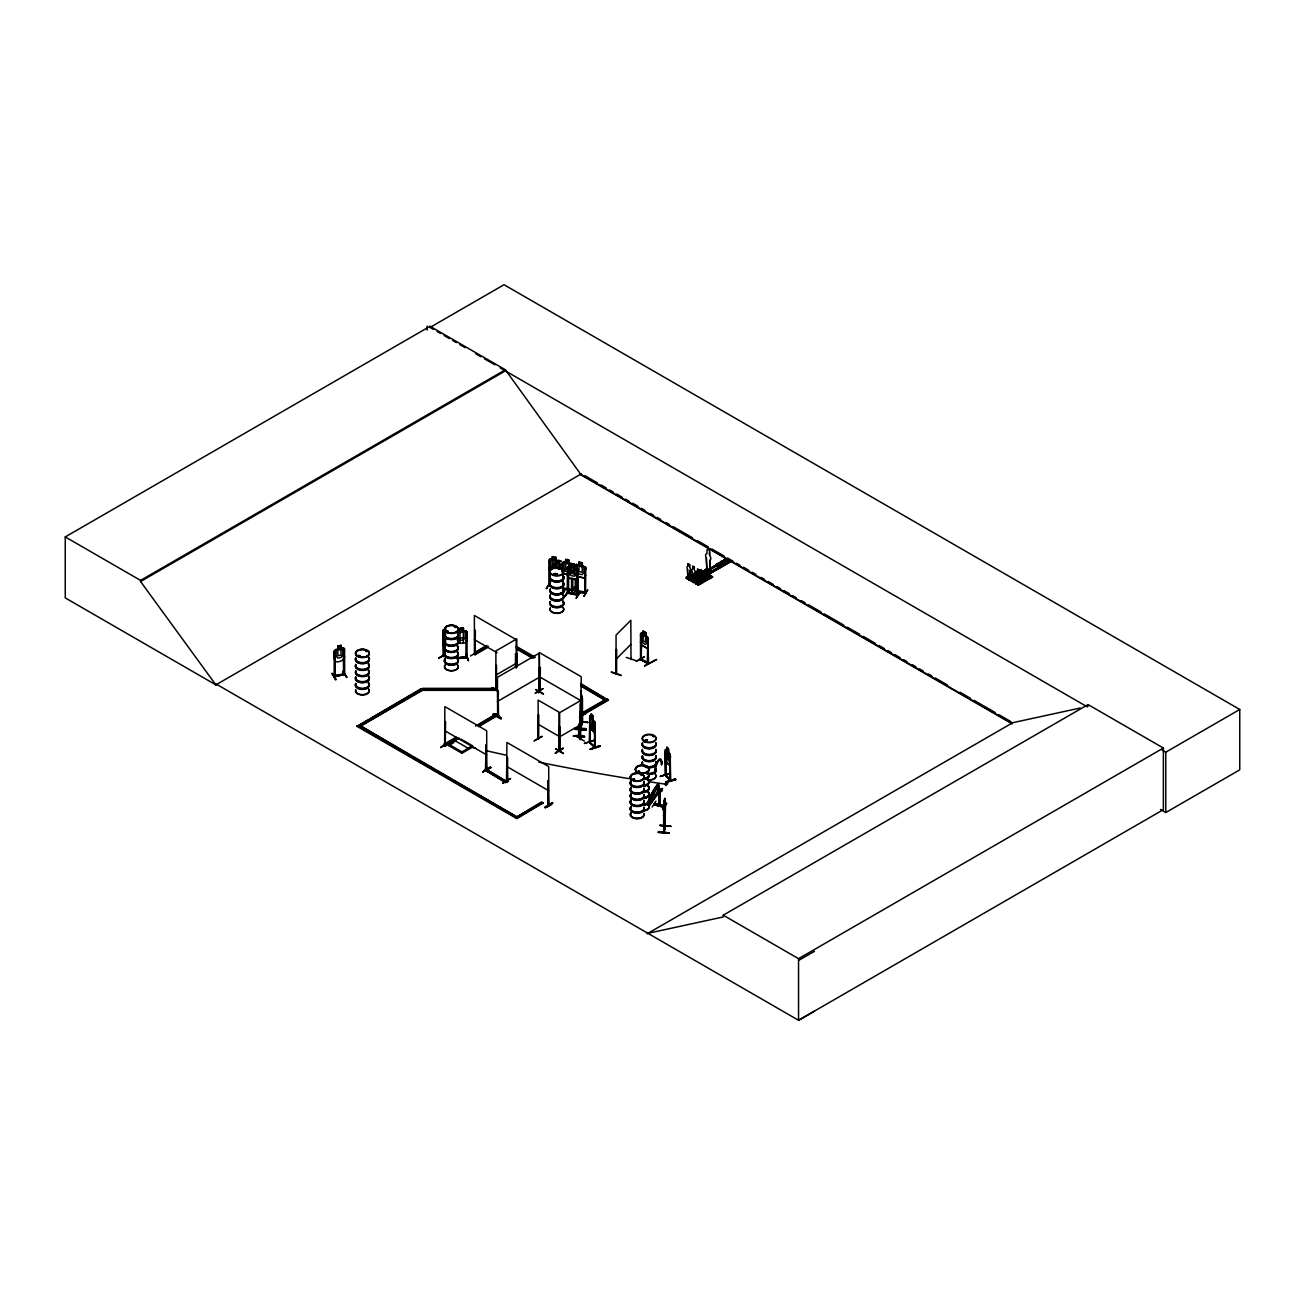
<?xml version="1.0" encoding="UTF-8"?>
<svg xmlns="http://www.w3.org/2000/svg" width="1305" height="1305" viewBox="0 0 1305 1305"><rect width="100%" height="100%" fill="white"/><g stroke="black" fill="none" stroke-linecap="round" stroke-linejoin="round"><path stroke-width="1.5" d="M579.322 735.677L578.686 736.216L578.768 724.128M580.676 730.05L579.192 736.281L579.29 725.596M582.307 722.464L580.725 728.06M581.443 698.681L580.953 728.728L582.095 721.469M581.182 698.061L581.573 694.554L580.97 696.658M664.343 801.759L664.718 798.35L664.115 812.346L663.87 811.009M580.105 715.646L580.138 712.041M665.224 808.268L664.946 811.857M581.214 696.446L580.024 730.49M690.051 570.497L689.578 578.115L690.051 570.497A2.463 1.419 60 0 0 689.578 567.186L689.578 564.38M694.374 580.888L694.733 573.335A2.463 1.419 60 0 0 694.374 569.959L693.934 566.664M694.488 580.823L694.847 573.27M698.844 583.466L699.203 575.913A2.463 1.419 60 0 0 698.844 572.536L697.735 568.752L697.098 571.525A2.463 1.419 60 0 0 696.837 574.412C695.5 580.366 699.757 583.824 696.642 581.932L696.642 583.694M708.272 569.665L706.853 570.171L706.331 558.034A3.703 2.137 60 0 1 706.886 553.597L707.049 550.253A1.843 1.06 60 0 1 708.354 549.487A1.843 1.06 60 0 1 709.659 551.754L709.496 555.114A3.703 2.137 60 0 1 710.034 560.171L709.496 571.492L706.723 569.73L708.093 569.828M573.368 736.199C581.377 733.1 593.905 739.641 573.45 735.759M575.195 728.598L586.173 729.495L575.195 728.598L575.277 727.766L586.255 728.647L586.173 729.479M584.346 737.048L584.428 736.232M658.324 832.394L669.383 832.867L658.405 831.579L658.324 832.427L669.4 832.949L658.389 832.101M659.319 789.721L659.841 788.758L658.911 805.593L658.748 790.39L659.694 789.476L659.335 804.989M581.687 703.183L580.97 708.533L580.725 707.196M580.578 702.743L581.916 696.103L582.454 722.089M664.702 801.498L665.061 799.916L665.224 826.212L663.723 832.492L663.609 806.506L664.571 802.477L664.115 809.965M611.36 672.303L621.001 675.55M611.36 671.928L620.984 675.077M687.98 563.695L687.833 566.174A2.463 1.419 60 0 0 687.474 569.143L687.849 577.25L688.746 576.843L687.605 577.267L688.6 576.549M688.355 576.533L687.784 577.299M692.743 568.882L692.988 566.142L692.743 568.882A2.463 1.419 60 0 0 692.27 571.9L692.629 579.893L695.32 581.475L695.32 580.431L693.689 581.981M664.212 803.407L664.245 831.513M692.351 579.877L693.379 579.306M693.428 579.616L692.547 579.599M697.523 582.487L697.245 582.683M698.827 569.73L698.942 572.471A2.463 1.419 60 0 1 699.301 575.848L698.942 583.4L696.984 582.715M707.881 568.98C706.201 572.145 708.468 568.018 704.847 569.796L705.304 572.047L726.82 559.731M659.368 790.422C661.863 789.329 657.231 791.923 659.302 789.378M659.368 789.623L659.547 788.693M664.604 784.028C667.671 780.896 667.116 788.546 664.604 784.028A2061.884 1530.83 38.4 0 1 648.487 781.646M665.632 782.233L667.475 784.158L667.736 782.429L665.925 782.005L675.713 779.623L667.524 782.152M664.31 806.93L654.099 803.994L664.327 806.474M658.209 785.382L657.345 784.99L657.394 785.985M657.769 792.559L650.82 803.048L658.275 793.375C664.359 765.138 639.368 815.674 658.275 785.333M657.802 793.929L657.72 784.468L650.82 794.99M498.151 691.324L491.854 687.67L498.298 691.177M491.854 687.719L498.331 690.753M563.369 753.638L555.522 748.711L563.385 753.213M616.058 673.869L616.058 635.062L630.837 620.283L631 659.433M542.064 736.379L534.055 740.946L541.869 736.395M660.183 790.243L659.873 805.74M359.12 655.877L358.108 655.404L359.821 655.795M358.924 656.187L359.674 655.485M359.674 656.105L358.108 655.714M366.053 651.081L367.064 651.423L365.906 651.423M447.566 630.968C447.827 633.48 448.088 630.837 447.909 630.968M454.939 627.346L455.624 626.694M456.049 627.085L455.608 627.379M455.037 627.411L455.951 627.232M633.104 779.835L633.953 779.085M637.509 771.728L638.406 771.059M645.159 740.897L644.572 741.175M646.138 740.963L645.225 740.261M640.755 774.991L641.456 775.431M646.84 767.422L645.73 767.34L646.562 766.785M653.658 736.15L653.528 736.689M652.794 736.15L653.381 736.721M646.318 766.834L645.779 767.242M695.516 573.27L696.511 574.021M705.94 579.453L704.57 578.996M582.47 698.306L582.454 722.97M580.97 706.168L581.198 676.708L539.373 652.565L539.52 692.254L538.459 692.466L538.59 691.471M581.214 708.876L581.28 715.58L579.942 715.336L579.893 739.397M580.627 712.938L581.916 708.028M578.931 734.927L580.285 729.919L578.768 736.199M580.464 722.22L587.854 722.415L580.464 721.714M664.718 798.35L664.229 803.44M664.196 801.596L664.49 800.34M664.93 799.9L663.886 804.761M670.949 826.457L660.02 825.347M665.599 802.102L664.995 826.718M663.739 814.434L663.886 816.751L665.044 811.824M664.115 804.418L664.098 832.525L665.24 825.266M665.191 757.357C664.098 759.575 670.395 769.249 670.297 762.838M657.394 785.072L657.508 792.853M344.52 673.739L343.59 673.967C343.77 676.496 342.318 672.597 344.373 673.527M589.256 742.268L594.803 747.732L594.819 721.73L589.811 715.89L589.795 727.864L594.134 732.105L594.819 729.658M697.017 582.177C697.996 585.293 696.968 580.643 697.849 582.307M707.065 570.171L708.077 569.6M707.31 570.024L707.848 569.665M493.111 714.275C496.699 711.47 509.88 726.135 493.143 714.194M493.486 713.933L501.381 718.435M660.412 776.524L670.036 773.327M594.15 740.457L584.346 743.491L593.922 740.245M648.21 645.991L647.329 648.552L648.21 646.106M343.394 659.906L344.52 656.627L343.394 659.906C332.906 665.387 333.917 658.552 334.39 650.869L335.369 649.564L343.313 647.867L344.569 648.716L344.52 674.62M554.07 574.804L555.751 574.331L554.886 574.967M554.152 574.706L556.142 574.787M558.165 568.866L559.323 568.735L558.361 568.996M555.392 574.347L556.028 575.195M559.029 569.208L558.442 568.589M698.191 572.324L687.115 578.67L686.479 576.989C689.595 574.331 687.327 581.492 688.73 576.712M576.712 579.665L577.74 577.006M576.826 579.714L568.768 578.082L567.561 574.95L568.735 578.148L576.794 579.779L577.887 576.973M465.836 642.827L467.043 639.695L465.836 642.827L457.386 643.544M553.826 563.499L561.982 564.706L563.075 565.995L562.912 570.04M585.782 575.342L584.558 578.115L578.115 576.81M630.935 659.449L631.196 658.291M335.401 679.807L332.106 673.233L335.972 679.742M332.025 673.674L335.94 679.236M687.865 563.76L689.546 564.739M553.907 563.205L556.289 563.727C552.537 555.506 573.564 565.603 549.943 559.095L548.85 559.943L548.899 585.896L549.894 586.027L549.911 561.639L548.834 561.656L549.911 561.639M644.099 656.872L636.236 661.439L644.066 656.904M470.485 655.958L477.891 651.652M440.682 747.618L448.48 743.034M502.8 783.065L510.581 778.498L502.735 783.408M582.046 722.432L580.578 728.696M664.245 832.394L665.044 826.718M443.782 655.795L442.884 655.322L444.043 656.513L443.961 632.321L442.982 632.077L443.961 632.321M445.674 630.788L442.901 630.299L443.7 656.627L443.7 632.485M444.059 655.599L443.178 655.126M474.58 653.218C473.226 657.377 478.592 649.923 485.085 647.182M474.433 654.376L474.384 615.487L516.209 639.629L516.209 667.866M444.989 744.568L445.38 746.036L444.858 721.29L445.136 745.987M444.499 745.579L445.576 745.84L444.108 744.127L456.31 737.097M540.172 690.949L539.291 690.459L540.172 691.21M506.568 781.45L506.911 742.431L548.72 766.573L548.801 805.446L547.937 804.94M507.71 780.83L506.552 780.488L507.58 780.7M507.188 781.809L486.227 769.069L484.693 769.95L505.606 782.772L507.123 781.891L507.074 780.374M579.942 715.336L581.541 715.417L580.758 690.818L580.611 739.495M547.79 805.218L548.018 780.847L548.54 805.593L548.067 804.108M649.45 796.702L649.564 805.625L654.816 797.616L654.816 790.634L649.466 796.768M640.445 659.498L648.291 664.033L648.21 638.063L641.391 633.039L640.576 633.773M641.326 659.384L641.179 659.09M641.244 635.812L640.527 635.404L641.505 635.666L641.081 659.955L641.587 658.976M647.394 663.56L648.585 663.837L647.769 639.271L647.492 663.674L647.769 647.329M652.125 807.028L655.909 801.091M550.106 582.487L546.371 588.571L549.682 583.661M573.433 594.003L575.766 589.403M539.618 691.275L540.352 691.536M539.601 692.205L539.65 667.083L540.172 691.829L540.352 667.491M549.943 559.095C554.348 562.227 551.444 552.064 552.407 559.698L550.694 560.334L550.694 565.881L552.407 568.605M552.292 556.599L555.767 557.235L555.604 560.351L557.317 561.688M552.847 565.799L553.663 566.191M549.96 571.003L548.899 567.838L550.041 570.921M556.175 563.613L554.609 564.298L554.609 568.001M557.936 560.726L559.192 561.949L555.718 560.269L555.767 557.235M546.42 588.522L550.482 582.568M562.145 571.704L562.259 562.586C567.153 563.156 563.776 557.675 569.127 559.959L568.964 563.059L570.693 564.396M559.649 561.264L559.486 564.38L561.982 564.706M563.14 564.576L562.194 564.38L563.14 564.576L563.14 588.718L572.438 590.61M562.015 571.916L562.145 567.691M563.026 566.06L561.933 564.788M562.961 568.083L562.015 567.903M569.078 562.993L572.52 564.739M567.561 566.974L567.447 593.171L577.887 595.259L577.887 569.013L576.794 567.724L568.801 566.109L567.561 566.974L567.626 593.22M567.675 568.801L568.621 568.996L568.589 593.384L567.447 592.291L578.017 594.183M571.313 563.434L572.406 564.755M577.74 569.094L574.298 567.398L574.461 564.282L563.32 561.819M577.267 569.437L577.267 565.734L578.98 565.098L576.565 564.429L585.782 567.349L585.521 593.335L585.766 592.437M563.385 588.522L572.683 590.415M563.385 587.903L572.552 589.746M563.075 591.377L563.189 592.013M563.205 591.703L565.032 588.653L563.075 592.258M562.798 593.775L565.554 589.224M582.307 562.7L578.865 562.015L578.98 565.098M577.789 571.101L576.843 570.905L576.81 595.113M568.768 589.844L565.081 595.928L569.192 589.925M567.545 593.155L568.36 593.367M567.806 592.062L568.36 592.486M568.523 592.209L577.789 594.362M571.394 589.762L572.438 589.73M571.753 590.186L572.569 589.517M584.852 568.752L585.782 568.931L584.852 568.752L584.787 593.188C587.576 590.154 581.377 595.292 575.489 590.953M585.782 567.349L582.34 565.603L582.34 562.634M571.313 593.579L574.526 587.054M574.543 587.446L570.84 593.09M576.288 589.077L573.531 594.101L576.223 589.436M575.668 590.986L575.554 578.931M575.326 590.349L576.598 590.3L576.321 591.41M576.598 590.333L585.782 592.209L584.966 591.997M576.728 594.395L577.887 594.118M576.728 595.031L578.017 595.064L577.903 570.889M576.255 598.147L580.382 592.242M576.109 598.179L579.877 591.703M584.607 592.193L584.607 593.074M583.988 596.222L587.739 589.713L584.069 596.124M334.178 675.664L333.982 676.626L344.373 674.408M466.097 656.676L466.195 657.867L465.901 656.692L467.06 656.578L457.37 657.736L457.419 658.585L466.945 657.769L466.945 656.611M579.224 736.167L579.159 724.161M594.297 746.362L595.227 746.77L589.273 742.415L589.909 715.858M492.018 687.556L498.331 691.095M580.562 700.606L559.649 712.677L559.666 751.533L560.008 727.146M357.717 655.632L357.815 656.105M359.479 655.616L358.206 656.333M454.89 627.085L455.755 626.792M701.601 576.777L701.111 575.913M720.148 564.233L719.593 565.424L718.076 564.543L720.507 564.739L718.957 565.669L718.663 564.119M646.073 741.061L645.877 740.18M646.432 741.175L645.779 741.452A6.9 3.98 0 0 0 644.279 742.056M634.54 779.607L632.86 779.868M665.599 775.17L665.24 774.42L670.721 780.765L670.166 756.084M665.615 775.741L670.297 780.83L670.281 779.379M666.088 775.659L665.256 751.142L665.681 775.839L666.969 747.194L668.6 749.103L669.335 754.013L668.503 761.011L666.088 755.97M651.179 795.088L658.226 784.517M653.153 799.003L657.818 792.445M651.179 803.13L658.226 792.739M661.146 789.998L662.483 788.595L661.423 791.45L662.483 788.595M661.146 791.385L662.19 788.53M662.516 809.149L666.773 803.195L663.022 809.704M649.58 796.8L654.767 790.765M647.525 805.25L652.125 800.389L653.267 794.582L649.466 798.252L647.525 802.281L647.623 805.283L649.058 803.342M496.569 689.758L422.51 689.595L358.598 727.244L422.51 690.345L496.422 690.345L496.52 665.55M616.303 649.482L616.417 674.016L616.629 649.596M635.861 660.607L626.253 657.41M559.046 750.995L558.997 712.155L538.1 700.084L538.41 739.136L538.72 714.797M616.058 659.204L630.837 644.425M497.629 715.466L498.494 714.961L478.739 726.657M669.644 753.262L670.346 754.943L665.191 749.396L665.207 775.366M576.565 564.429L575.44 565.342L575.603 569.29M575.554 565.408L576.631 564.543M359.609 655.991L358.745 656.415M447.207 631.229L448.235 632.044M695.386 573.531L696.511 573.368M700.181 576.304L701.111 576.076M706.184 579.11L704.651 579.192M638.585 771.859L639.613 771.565L637.819 772.152M641.391 633.039L640.494 633.675L640.527 659.645L647.933 662.532L648.177 664.033M442.982 630.38L443.847 629.76M553.94 563.238L552.733 563.956L552.847 567.985M567.675 567.039L571.101 566.745L571.15 563.711M459.996 631.49L458.202 632.648L458.202 638.194L459.996 640.396L463.357 640.086L465.151 637.541L465.151 631.995L463.357 631.18L465.803 630.853L467.06 631.783L466.945 639.76M460.877 739.07L472.508 745.775L472.508 747.161L461.937 753.262L448.659 745.595L448.659 744.209L459.229 738.108M461.937 753.262L461.937 751.876L472.508 745.775M686.267 578.164L689.301 579.893L703.46 571.721L700.638 569.649L686.267 578.164L700.638 569.649M701.34 570.513L700.834 570.22M689.252 579.909L688.388 579.387L703.248 571.166L689.122 579.681M688.73 579.583L690.524 577.675L690.524 578.719L688.159 577.12M730.245 561.917L708.974 574.135L730.311 561.9L726.053 559.127L704.863 571.59M723.9 560.057C735.155 566.305 718.451 559.176 726.102 559.323L709.757 568.752M705.287 572.014L727.081 560.106M691.601 581.28L691.275 579.746L692.808 579.567M705.401 572.732C701.486 572.406 710.295 577.136 703.982 573.254M691.063 580.937L705.923 572.928L691.911 581.443M707.538 573.841L693.167 582.144L707.881 574.298M729.74 561.639C727.717 560.351 732.382 561.803 727.831 562.325M729.234 560.938L707.685 573.384L708.762 573.629L708.762 572.063L710.915 570.823L710.915 572.389M709.92 575.342L695.532 583.531L697.18 581.508M709.692 575.326L695.516 583.514M710.099 575.57L695.859 583.726L709.023 576.761M711.812 576.565L697.653 584.738L712.661 577.038L709.887 574.999M698.142 585.015L699.79 583.009L699.79 584.053M516.731 653.887L516.47 667.72M560.008 751.288L559.731 726.983M584.428 741.093L576.565 736.591M445.494 630.69L445.576 627.672L445.576 642.729L443.7 641.669L442.901 638.259L443.782 641.62M474.661 630.005L475.46 654.555M445.38 654.229L438.708 658.128L445.38 654.735M445.315 654.572L438.741 658.079M515.491 653.903L516.47 654.148L515.491 653.903L515.491 667.475M445.184 745.971L445.576 721.698M498.135 691.585L498.51 715.874L497.629 716.347L497.433 677.328L539.242 653.185L539.618 692.156L538.802 692.629L539.242 667.866L538.737 692.612M535.964 689.529L543.418 693.787M448.545 742.675L440.747 747.243M538.459 691.585L539.764 691.242M540.042 691.797L540.433 690.802M485.966 745.025L485.623 769.281L485.966 745.025L486.488 769.771L485.591 769.314L507.123 781.891M581.459 691.226L580.48 690.981M485.623 768.645L486.635 768.629M486.406 768.857L485.623 768.4L486.227 769.82L484.693 770.7M507.727 781.662L506.634 781.418L506.911 757.112L507.71 781.711M482.736 771.973L490.957 767.65L482.736 771.973L490.55 766.932L482.785 771.549M507.433 781.858L507.629 757.52M580.48 714.341L581.426 714.422M580.627 715.45L585.358 712.791M580.741 715.956L585.733 713.411L579.518 717.114M579.469 717.032L585.7 713.378M507.629 781.662L506.634 781.418M547.66 805.103L548.687 805.316M544.772 807.289C558.997 797.225 551.297 807.175 544.837 807.371M545.213 808.023L552.57 802.738M558.605 749.869L558.997 750.962L558.915 726.461L559.339 751.354M555.294 753.067L563.14 748.613M216.826 684.424L215.978 684.929L65.25 597.902L65.25 536.926L430.063 326.299L505.378 369.772L580.692 474.237L1011.897 723.198M430.063 326.299L430.063 327.425L504.04 284.718L1239.75 709.48L1239.75 769.836L1165.773 812.542L1160.488 809.475M65.25 536.926L140.565 580.399L505.378 369.772M814.516 1011.179L798.546 1020.282L216.728 684.375L215.863 684.864L140.565 581.524L505.378 370.897M215.863 684.864L581.541 473.748M486.83 645.42L474.628 652.467L476.162 653.348L488.347 646.301M474.824 653.267L476.162 654.099L488.347 647.052M515.41 817.778L541.542 801.939L543.059 802.82L516.927 818.659L357.064 726.363L420.977 688.714L422.51 689.595M357.064 726.363L367.439 720.376M370.881 718.386L410.618 695.451M414.077 693.461L419.248 690.459M495.9 675.077L516.813 663.005M709.496 551.852L709.659 555.017M689.578 565.016L689.578 567.186M706.331 558.034L706.902 570.203L707 568.556M687.474 569.143L687.947 577.038M694.488 567.724L694.113 566.925M710.034 560.171L709.659 571.394L707.098 569.633M692.27 571.9L692.841 579.681M686.479 576.989L688.126 576.272M697.098 571.525L697.196 571.46A2.463 1.419 60 0 0 696.74 574.477L697.017 582.65M701.144 570.154L686.642 578.409M701.16 570.285L687.18 578.686M690.524 577.675L688.893 578.376M688.371 579.371L702.743 571.068M704.847 569.796L707.294 568.735M688.779 579.616L703.248 571.362M716.233 564.478C727.815 569.698 710.573 565.049 718.386 563.238L722.318 565.815L718.386 563.238M720.311 562.129C731.893 567.349 714.651 562.7 722.464 560.889L726.379 563.466L722.464 560.889M709.936 569.062L726.347 559.666M698.876 576.402L700.312 575.375L702.922 576.875M701.584 574.852L703.02 573.808L705.646 575.309M691.291 580.937L705.597 572.993M705.923 572.928L691.259 580.807L694.097 582.666L693.216 582.193M707.587 572.422L707.587 569.796L706.397 569.094L706.201 571.851L706.201 569.208L707 569.665M705.14 569.975L705.14 571.231L708.452 573.14L708.452 571.884L710.915 570.823M720.164 566.745L722.318 565.489M724.226 564.396L726.379 563.156M708.517 573.89L729.984 561.378M708.468 573.857L729.479 561.476M694.032 582.65L708.256 574.494L705.418 572.422M695.728 582.324L697.376 581.622M710.426 575.635L696.397 584.036L695.728 583.384L698.55 585.244L712.514 576.81M698.142 584.558L699.79 583.009M697.637 584.722L712.008 576.419M712.514 576.712L697.832 584.591M497.433 701.47L539.242 677.328M475.477 726.02L496.373 713.949L498.494 715.222M444.108 744.894L452.819 739.853M477.206 725.776L496.373 713.949M457.827 737.977L445.641 745.008L444.108 744.127M478.739 725.906L497.906 714.83M457.827 738.728L445.674 745.84M448.659 745.595L453.944 742.545M643.153 631.277L645.714 632.566L646.84 637.378L646.84 642.925L645.551 644.556L643.153 643.169L641.864 640.054L641.864 634.507L643.153 634.263L643.153 631.082L645.714 632.566M645.714 635.535L645.551 632.664M640.494 641.652L641.44 644.947L647.345 648.373L641.277 645.062L640.576 641.603M648.21 638.129L647.264 636.628M648.487 639.678L647.492 639.434M644.507 665.713C662.353 657.1 658.992 657.541 644.507 666.219M587.674 710.442L605.096 700.377M608.358 699.496L582.226 714.585L580.692 713.705L606.825 698.615L608.358 700.247L580.692 683.526M608.358 700.247L582.226 715.336L580.692 714.455M559.649 736.819L580.562 724.748M484.693 769.95L505.606 782.021L506.927 781.206M517.155 816.783L541.542 802.689L543.059 803.57M357.064 725.613L516.927 817.909L543.059 802.82M647.084 933.825L1012.762 722.693L1080.132 708.044M647.933 933.32L723.247 916.942L723.247 915.197L1088.06 704.57L1163.375 748.042L1163.375 809.655L798.546 1020.282L798.546 958.669L1163.375 748.042M1088.06 706.315L1087.212 706.821L500.125 367.863M1162.282 750.163L1165.773 752.186L1239.75 709.48M659.139 789.998L660.265 790.129M798.546 960.431L814.516 951.329M548.85 584.689L549.845 584.819L548.965 584.722M575.44 590.105L576.484 590.317L575.668 590.105M539.128 691.144L540.091 691.797M497.972 715.744L497.433 715.173M701.47 576.712L700.312 576.875L701.307 575.962M645.11 740.375L645.159 741.207M638.749 771.059L638.259 772.071M638.912 772.071L638.781 771.206M632.811 779.118L634.328 779.118M549.894 585.146C547.79 584.118 549.258 587.332 549.111 584.673M567.561 592.927L577.887 594.998M577.74 595.259L577.74 594.379M585.619 593.302L575.423 591.214L575.423 579.143M591.132 714.324L593.025 715.923L592.861 730.849M592.927 718.941L593.791 726.412L592.861 727.88L590.203 722.921M594.77 721.796L594.754 747.781M589.795 727.864L594.248 732.072M496.243 689.937L496.259 665.387M589.648 718.076L589.811 742.822L589.224 741.468L595.227 747.651L595.129 723.476L594.297 723.084L594.672 747.129M595.129 723.476L594.297 723.084M590.268 748.891C619.94 739.07 570.448 756.541 599.843 745.693M599.86 746.085L590.235 749.347L600.121 746.395M668.552 749.086L666.969 747.194M670.639 756.59L669.824 756.182L669.824 780.39L669.775 779.379M670.248 762.952L670.346 754.943M666.056 774.73L665.256 774.469M670.297 773.18L660.183 776.345L670.297 773.686M665.599 781.826L675.452 778.906L665.681 782.348M665.599 782.331L675.468 779.33M580.252 739.641L580.089 703.689M700.687 575.913L700.181 576.777M704.945 578.702L705.94 578.784M645.11 740.93L646.073 740.375M634.067 779.966L633.007 779.46M340.997 645.486L341.029 648.52L342.742 649.156L342.742 654.702L341.029 657.443L337.848 658.111L336.152 656.105L336.152 650.559L337.848 649.205L337.701 646.089L341.111 645.371L341.143 648.406M337.734 646.154L341.143 645.437M340.997 648.455L343.362 647.933M335.026 652.255L334.096 652.467L335.157 652.467L335.075 676.675L335.157 652.467M343.329 650.494L344.406 650.494L343.329 650.494L343.59 674.848M343.101 671.39L346.461 677.409M334.896 675.517C329.545 676.936 356.852 671.667 335.14 675.501M342.66 671.423L346.951 677.393L343.084 671.341M445.576 630.853L444.287 631.098L444.287 636.644L445.576 639.76M554.853 574.51L555.963 574.445M443.178 656.007L444.059 656.48M640.722 659.351L648.487 663.821M647.688 662.5L648.585 662.956L641.587 659.221M334.276 675.941L334.162 676.855L334.276 650.852L337.816 649.14L337.848 646.236M535.588 689.66L543.484 694.162M591.132 717.293L590.203 717.375L590.203 742.773M459.866 631.326L459.866 628.357L463.454 628.031L463.471 631.065M459.882 628.439L463.471 628.097M459.996 631.392L457.435 631.636M457.468 631.653L465.755 630.951L466.945 631.832M459.996 632.485L463.357 632.175M459.996 638.031L463.357 637.721M465.999 633.447L467.043 633.577L465.999 633.447L465.95 657.818M457.419 657.965L465.885 656.725M457.37 658.373L467.043 657.72L467.043 631.718M468.593 660.705L466.276 653.936L468.055 660.64M334.357 676.822L344.406 674.636L344.275 650.282M718.957 564.298L719.887 564.364M645.502 741.338L644.637 741.044M553.973 567.642L553.793 567.789A6.917 3.997 0 0 0 552.961 574.738A6.917 3.997 0 0 0 563.76 571.753A6.917 3.997 0 0 0 553.875 567.854L553.956 568.001M443.064 630.331L443.374 656.089M640.804 659.4L640.804 635.258M641.179 659.971L641.505 643.708M496.422 688.355L422.51 688.355L422.51 690.345L420.977 688.714M659.629 790.667L659.71 805.756M549.095 585.586L550.025 585.815L549.78 561.851M576.386 590.578L576.386 591.459M638.324 772.185L639.613 771.875L639.107 771.108M582.079 696.511L581.932 723.052M580.464 722.057L587.87 722.448M575.26 728.288L586.255 729.152M574.983 729.332L585.978 730.229M573.433 735.873L584.444 736.721M659.939 825.217L670.998 826.228L659.955 825.559M554.168 574.852L555.098 575.244M666.121 775.121L670.346 780.015M574.412 564.347L570.986 563.646L571.101 566.745L569.42 567.316L569.42 572.862L571.15 575.587L574.347 576.239L576.06 574.216L576.06 568.67L574.347 567.332L574.461 564.282M572.438 566.468L571.492 566.272L572.911 566.158M568.964 569.6L565.766 568.947L565.766 563.401L568.964 564.054L568.964 567.757M568.964 571.981L565.766 571.329L564.054 568.605L564.054 563.059L565.766 562.406L565.701 559.258M569.29 574.918L563.287 573.792L568.164 574.706M576.582 576.402L584.51 577.936M538.378 739.103L538.361 714.602M633.741 778.889L634.605 779.395M651.179 802.314L650.82 803.048M665.044 805.984L654.572 803.342L664.816 806.311M558.671 569.045L560.742 565.636L557.92 567.789L555 564.478L557.17 568.327M571.508 590.447L571.623 578.131M568.523 593.09L568.719 592.291M693.298 579.746L692.971 581.573L692.303 579.29L695.125 581.149M542.929 688.681L535.099 693.281L542.88 688.73M474.384 654.311L475.102 654.702L475.363 630.413M485.966 769.167L486.781 769.575L486.683 730.751L444.858 706.609L444.63 745.661M430.063 327.425L433.57 329.447M437.077 331.47L440.584 333.493M444.075 335.516L449.328 338.55M452.835 340.572L456.342 342.595M459.849 344.618L465.102 347.652M475.607 353.72L480.86 356.754M484.367 358.777L494.872 364.829M585.064 475.77L597.38 482.883M600.904 484.922L606.189 487.972M609.696 489.995L613.22 492.034M616.743 494.057L622.028 497.107M625.552 499.146L629.059 501.185M632.582 503.208L637.868 506.258M641.391 508.298L644.898 510.32M650.184 513.371L653.707 515.41M657.231 517.433L660.738 519.472M666.023 522.522L669.547 524.545M673.07 526.584L692.433 537.758M697.702 540.808L708.272 546.909M711.78 548.932L724.112 556.044M727.619 558.083L732.904 561.134M736.428 563.156L739.951 565.196M743.475 567.235L748.744 570.269M752.267 572.308L755.791 574.347M761.06 577.381L764.583 579.42M768.107 581.459L773.392 584.51M776.915 586.532L780.423 588.571M783.946 590.594L789.231 593.645M792.755 595.684L796.262 597.706M801.547 600.757L805.071 602.796M808.594 604.819L820.91 611.931M824.434 613.97L843.797 625.144M847.304 627.183L859.636 634.295M863.143 636.318L875.476 643.447M878.983 645.469L884.268 648.52M887.792 650.559L891.315 652.582M894.838 654.621L900.107 657.671M903.631 659.694L907.154 661.733M912.423 664.783L915.947 666.806M919.47 668.845L922.994 670.868M928.279 673.918L931.786 675.957M935.31 677.98L947.626 685.109M959.958 692.221L970.512 698.306M974.036 700.345L995.16 712.53M998.668 714.569L1011 721.681M579.534 474.074L1012.158 723.851M704.847 571.378L709.072 574.167M698.24 571.035L700.85 572.552M701.584 574.64L704.211 576.141M698.126 574.331L695.516 572.813M698.876 576.206L701.486 577.707M688.306 576.973L687.392 576.582L687.392 578.343M691.275 579.746L691.471 580.709M693.689 581.149L693.673 582.438L708.224 574.494M688.306 578.735L687.507 576.516M697.571 584.085L696.772 581.867M516.225 646.301L535.393 657.377M516.225 647.052L533.647 657.116M580.692 684.277L603.35 697.359M516.454 648.194L533.875 658.258M580.921 685.419L605.308 700.247L580.921 686.169M516.454 648.944L532.13 657.997M539.373 676.708L581.198 700.85M474.384 639.629L497.042 652.712M538.1 724.226L558.997 736.297M444.858 730.767L486.683 754.91M506.911 766.573L548.72 790.716M454.564 740.424L467.859 748.091M448.659 744.209L461.937 751.876M723.247 915.197L798.546 958.669M409.444 754.845L360.115 725.613L516.927 816.897L453.504 780.276M412.984 756.884L434.125 769.085M437.648 771.125L449.98 778.253M343.264 647.981L344.455 648.781M670.134 780.814L670.297 754.91M657.753 785.055L657.328 793.946M589.795 742.235L589.583 741.273M559.535 564.315L561.248 565.652L561.248 569.355M593.025 715.923L591.067 714.161L591.132 729.169M591.442 715.107L592.552 717.195L591.442 716.102M591.132 718.272L592.861 719.969M591.132 723.818L592.861 725.515M538.769 737.994L538.769 738.956M665.697 760.897L669.661 765.268M675.713 779.672L675.435 778.857M577.267 571.28L578.98 574.004L582.193 574.657L583.906 572.634L583.906 567.088L582.193 565.75L582.226 562.716M664.93 800.03L665.077 826.848M664.849 806.147L654.621 803.717M663.609 814.418L663.772 816.751M1165.773 752.186L1165.773 812.542M710.605 570.644L710.605 571.9M710.099 577.887L707.489 576.598M708.664 578.719L706.054 577.43M707.392 579.453L704.765 578.164M705.956 580.285L703.33 578.98M699.578 582.895L699.578 583.726M696.691 574.95L694.081 573.645M695.94 582.454L695.94 583.286M690.329 577.544L690.329 578.392M687.914 576.158L687.914 577.202M686.675 577.104L686.675 577.936M661.423 790.063L661.423 791.45M660.265 789.868L660.183 805.332M659.841 788.758L659.841 789.77M643.235 631.229L643.235 634.214M591.23 714.275L591.23 717.244M580.758 690.818L580.758 700.508M579.029 562.064L579.029 565.032M576.484 579.126L576.467 591.426M572.569 578.327L572.552 590.627L572.438 578.539M569.339 590.023L565.652 596.059M563.271 564.364L563.254 588.734M559.535 568.996L559.535 565.31L556.322 564.657L556.322 568.344M555.604 565.032L555.604 561.329L552.407 560.693L552.407 566.223M548.018 780.847L548.133 805.006M517.09 653.691L517.09 665.322M516.813 667.1L516.813 638.863L495.9 650.934L495.867 689.774M515.752 653.74L515.752 667.312M498.412 691.748L497.776 716.347L497.711 692.156M475.102 630.56L474.938 654.719M463.34 628.145L463.357 643.055M459.98 628.455L459.996 643.365M427.11 326.071L427.11 330.067M140.565 580.399L140.565 581.524M630.543 778.857A2061.884 1530.83 38.4 0 1 538.769 762.104M506.291 755.203A2061.884 1530.83 38.4 0 1 486.439 750.734M475.607 748.222A2061.884 1530.83 38.4 0 1 470.175 746.933M563.189 582.683A7.014 4.046 0 0 1 557.235 588.473A7.014 4.046 0 0 1 550.253 583.09M563.091 583.107A6.9 3.98 0 0 1 557.235 588.8A6.9 3.98 0 0 1 550.351 583.498M563.091 588.31A6.9 3.98 0 0 1 557.235 594.003A6.9 3.98 0 0 1 550.351 588.702M563.075 588.294A6.884 3.98 0 0 1 558.132 593.922A6.884 3.98 0 0 1 549.992 589.713M563.189 576.027A7.014 4.046 0 0 1 557.235 581.818A7.014 4.046 0 0 1 550.253 576.435M553.826 574.118A7.014 4.046 0 0 1 557.398 573.743M563.107 581.981A6.917 3.997 0 0 1 557.235 587.69A6.917 3.997 0 0 1 550.335 582.373M563.107 576.435A6.917 3.997 0 0 1 557.235 582.144A6.917 3.997 0 0 1 550.335 576.843M553.875 574.559A6.917 3.997 0 0 1 557.398 574.184M563.189 582.34A7.014 4.046 0 0 1 557.235 588.131A7.014 4.046 0 0 1 550.253 582.748M563.189 575.684A7.014 4.046 0 0 1 557.235 581.475A7.014 4.046 0 0 1 550.253 576.092M553.826 573.776A7.014 4.046 0 0 1 555.571 573.45M563.107 575.326A6.917 3.997 0 0 1 557.235 581.035A6.917 3.997 0 0 1 550.335 575.717M563.189 601.67A7.014 4.046 0 0 1 557.235 607.461A7.014 4.046 0 0 1 550.253 602.078M563.107 607.657A6.933 3.997 0 0 1 557.235 613.383A6.933 3.997 0 0 1 550.335 608.065M563.091 602.094A6.9 3.98 0 0 1 557.235 607.787A6.9 3.98 0 0 1 550.351 602.486M563.107 607.429A6.933 3.997 0 0 1 557.235 613.154A6.933 3.997 0 0 1 550.335 607.836M563.059 589.305A6.868 3.964 0 0 1 558.132 594.917A6.868 3.964 0 0 1 550.009 590.708M563.189 595.015A7.014 4.046 0 0 1 557.235 600.806A7.014 4.046 0 0 1 550.253 595.423M563.091 600.969A6.9 3.98 0 0 1 557.235 606.678A6.9 3.98 0 0 1 550.351 601.377M563.091 595.423A6.9 3.98 0 0 1 557.235 601.132A6.9 3.98 0 0 1 550.351 595.83M563.189 601.328A7.014 4.046 0 0 1 557.235 607.119A7.014 4.046 0 0 1 550.253 601.736M563.189 594.672A7.014 4.046 0 0 1 557.235 600.463A7.014 4.046 0 0 1 550.253 595.08M563.107 594.313A6.917 3.997 0 0 1 557.235 600.023A6.917 3.997 0 0 1 550.335 594.705M368.385 656.709A6.9 3.98 0 0 1 363.312 662.646A6.9 3.98 0 0 1 355.743 657.671M368.385 664.49A6.9 3.98 0 0 1 363.312 670.427A6.9 3.98 0 0 1 355.743 665.452M368.483 664.066A7.014 4.046 0 0 1 363.328 670.101A7.014 4.046 0 0 1 355.645 665.044M368.483 663.723A7.014 4.046 0 0 1 363.328 669.759A7.014 4.046 0 0 1 355.645 664.702M368.483 657.41A7.014 4.046 0 0 1 363.328 663.446A7.014 4.046 0 0 1 355.645 658.389M368.483 657.068A7.014 4.046 0 0 1 363.328 663.103A7.014 4.046 0 0 1 355.645 658.046M368.401 657.818A6.9 3.98 0 0 1 363.312 663.772A6.9 3.98 0 0 1 355.743 658.78M368.401 663.364A6.9 3.98 0 0 1 363.312 669.318A6.9 3.98 0 0 1 355.743 664.327M368.385 670.118A6.884 3.98 0 0 1 363.312 676.055A6.884 3.98 0 0 1 355.759 671.08M368.385 669.677A6.884 3.98 0 0 1 363.312 675.615A6.884 3.98 0 0 1 355.759 670.639M368.418 670.33A6.933 3.997 0 0 1 363.312 676.3A6.933 3.997 0 0 1 355.727 671.292M368.385 675.696A6.9 3.98 0 0 1 363.312 681.634A6.9 3.98 0 0 1 355.743 676.659M368.385 683.477A6.9 3.98 0 0 1 363.312 689.415A6.9 3.98 0 0 1 355.743 684.44M368.483 683.053A7.014 4.046 0 0 1 363.328 689.089A7.014 4.046 0 0 1 355.645 684.032M368.483 682.711A7.014 4.046 0 0 1 363.328 688.746A7.014 4.046 0 0 1 355.645 683.69M368.483 676.398A7.014 4.046 0 0 1 363.328 682.433A7.014 4.046 0 0 1 355.645 677.377M368.483 676.055A7.014 4.046 0 0 1 363.328 682.091A7.014 4.046 0 0 1 355.645 677.034M368.401 676.806A6.9 3.98 0 0 1 363.312 682.76A6.9 3.98 0 0 1 355.743 677.768M368.401 682.352A6.9 3.98 0 0 1 363.312 688.306A6.9 3.98 0 0 1 355.743 683.314M368.418 689.04A6.933 3.997 0 0 1 363.312 695.01A6.933 3.997 0 0 1 355.727 690.019M368.385 688.665A6.884 3.98 0 0 1 363.312 694.603A6.884 3.98 0 0 1 355.759 689.627M368.385 670.688A6.884 3.98 0 0 1 364.193 676.528A6.884 3.98 0 0 1 355.531 672.679M644.018 788.807A7.014 4.046 0 0 1 636.318 793.864A7.014 4.046 0 0 1 631.163 787.828M643.903 789.215A6.9 3.98 0 0 1 636.334 794.19A6.9 3.98 0 0 1 631.261 788.253M643.887 794.419A6.884 3.98 0 0 1 636.334 799.394A6.884 3.98 0 0 1 631.277 793.473M643.936 794.566A6.933 3.997 0 0 1 636.334 799.574A6.933 3.997 0 0 1 631.229 793.603M644.018 782.152A7.014 4.046 0 0 1 636.318 787.209A7.014 4.046 0 0 1 631.163 781.173M643.903 788.09A6.9 3.98 0 0 1 636.334 793.081A6.9 3.98 0 0 1 631.261 787.127M643.903 782.543A6.9 3.98 0 0 1 636.334 787.535A6.9 3.98 0 0 1 631.261 781.581M644.018 788.465A7.014 4.046 0 0 1 636.318 793.522A7.014 4.046 0 0 1 631.163 787.486M644.018 781.809A7.014 4.046 0 0 1 636.318 786.866A7.014 4.046 0 0 1 631.163 780.83M643.92 781.434A6.917 3.997 0 0 1 636.334 786.426A6.917 3.997 0 0 1 631.245 780.472M644.018 807.795A7.014 4.046 0 0 1 636.318 812.852A7.014 4.046 0 0 1 631.163 806.816M643.903 808.203A6.9 3.98 0 0 1 636.334 813.178A6.9 3.98 0 0 1 631.261 807.24M643.903 813.407A6.9 3.98 0 0 1 636.334 818.382A6.933 3.997 0 0 1 631.229 812.591M631.261 812.444A6.9 3.98 0 0 0 636.334 818.382A6.933 3.997 0 0 0 643.936 813.553M643.887 795.398A6.884 3.98 0 0 1 636.334 800.373A6.884 3.98 0 0 1 631.277 794.435M643.936 813.782A6.933 3.997 0 0 1 636.334 818.773A6.933 3.997 0 0 1 631.229 812.803M643.936 795.071A6.933 3.997 0 0 1 636.334 800.063A6.933 3.997 0 0 1 631.229 794.109M644.018 801.139A7.014 4.046 0 0 1 636.318 806.196A7.014 4.046 0 0 1 631.163 800.161M643.903 807.077A6.9 3.98 0 0 1 636.334 812.069A6.9 3.98 0 0 1 631.261 806.115M643.903 801.531A6.9 3.98 0 0 1 636.334 806.523A6.9 3.98 0 0 1 631.261 800.569M644.018 807.452A7.014 4.046 0 0 1 636.318 812.509A7.014 4.046 0 0 1 631.163 806.474M644.018 800.797A7.014 4.046 0 0 1 636.318 805.854A7.014 4.046 0 0 1 631.163 799.818M643.92 800.422A6.917 3.997 0 0 1 636.334 805.413A6.917 3.997 0 0 1 631.245 799.459M648.242 772.625A6.917 3.997 0 0 1 644.034 778.481M635.568 773.588A6.917 3.997 0 0 1 636.253 772.625M648.242 773.735A6.917 3.997 0 0 1 644.034 779.591M648.226 779.297A6.9 3.98 0 0 1 644.034 785.137M648.324 772.984A7.014 4.046 0 0 1 644.066 778.922M648.226 780.406A6.9 3.98 0 0 1 644.034 786.246M648.194 785.626A6.868 3.964 0 0 1 644.034 791.434M648.324 779.982A7.014 4.046 0 0 1 644.066 785.92M648.324 779.64A7.014 4.046 0 0 1 644.066 785.577M648.324 773.327A7.014 4.046 0 0 1 644.066 779.264M648.242 785.985A6.933 3.997 0 0 1 644.034 791.841M648.242 792.722A6.917 3.997 0 0 1 644.034 798.578M648.911 801.303A6.9 3.98 0 0 1 644.034 804.125M648.324 791.972A7.014 4.046 0 0 1 644.066 797.91M648.242 791.613A6.917 3.997 0 0 1 644.034 797.469M648.194 786.605A6.868 3.964 0 0 1 644.034 792.429M648.226 803.374A6.9 3.98 0 0 1 644.034 805.234M648.194 804.598A6.868 3.964 0 0 1 644.034 810.421M648.324 803.032A7.014 4.046 0 0 1 644.066 804.908M648.324 802.689A7.014 4.046 0 0 1 644.066 804.565M648.324 792.314A7.014 4.046 0 0 1 644.066 798.252M648.242 786.263A6.933 3.997 0 0 1 644.034 792.119M644.034 810.829A6.933 3.997 0 0 0 648.242 804.973A6.917 3.997 0 0 1 644.034 810.845M655.86 755.856A6.933 3.997 0 0 1 649.156 760.897A6.933 3.997 0 0 1 642.468 755.856M655.811 755.693A6.884 3.98 0 0 1 649.156 760.701A6.884 3.98 0 0 1 642.5 755.693M655.926 743.442A7.014 4.046 0 0 1 649.156 748.532A7.014 4.046 0 0 1 642.386 743.442M644.197 741.632A7.014 4.046 0 0 1 647.345 740.571M655.828 743.85A6.9 3.98 0 0 1 649.156 748.858A6.9 3.98 0 0 1 642.484 743.85M655.926 743.1A7.014 4.046 0 0 1 649.156 748.189A7.014 4.046 0 0 1 642.386 743.1M644.197 741.289A7.014 4.046 0 0 1 647.345 740.229M655.844 742.724A6.917 3.997 0 0 1 649.156 747.749A6.917 3.997 0 0 1 642.484 742.724M644.262 740.93A6.917 3.997 0 0 1 647.362 739.902M655.828 750.505A6.9 3.98 0 0 1 649.156 755.53A6.9 3.98 0 0 1 642.484 750.505M655.926 750.098A7.014 4.046 0 0 1 649.156 755.203A7.014 4.046 0 0 1 642.386 750.098M655.926 749.755A7.014 4.046 0 0 1 649.156 754.861A7.014 4.046 0 0 1 642.386 749.755M655.844 749.38A6.917 3.997 0 0 1 649.156 754.421A6.917 3.997 0 0 1 642.484 749.38M655.86 756.084A6.933 3.997 0 0 1 649.156 761.125A6.933 3.997 0 0 1 642.468 756.084M655.811 756.688A6.884 3.98 0 0 1 649.156 761.696A6.884 3.98 0 0 1 642.5 756.688M655.86 756.362A6.933 3.997 0 0 1 649.156 761.402A6.933 3.997 0 0 1 642.468 756.362M655.828 762.838A6.9 3.98 0 0 1 647.378 767.715M643.186 765.856A6.9 3.98 0 0 1 642.484 762.838M655.844 761.712A6.917 3.997 0 0 1 649.156 766.736A6.917 3.997 0 0 1 642.484 761.712M655.926 762.43A7.014 4.046 0 0 1 647.345 767.389M645.649 766.981A7.014 4.046 0 0 1 644.197 766.345M643.088 765.497A7.014 4.046 0 0 1 642.386 762.43M655.926 762.087A7.014 4.046 0 0 1 647.345 767.046M645.649 766.639A7.014 4.046 0 0 1 644.197 766.002M643.088 765.154A7.014 4.046 0 0 1 642.386 762.087M655.844 768.368A6.917 3.997 0 0 1 647.362 773.261M655.828 769.493A6.9 3.98 0 0 1 647.378 774.371M655.86 774.844A6.933 3.997 0 0 1 647.362 779.754M655.926 769.085A7.014 4.046 0 0 1 647.345 774.044M655.926 768.743A7.014 4.046 0 0 1 647.345 773.702M655.86 775.072A6.933 3.997 0 0 1 647.362 779.966M457.468 639.907A7.014 4.046 0 0 1 451.4 645.975A7.014 4.046 0 0 1 445.331 639.907M457.386 640.315A6.917 3.997 0 0 1 451.4 646.318A6.917 3.997 0 0 1 445.413 640.315M457.37 645.535A6.884 3.98 0 0 1 451.4 651.505A6.884 3.98 0 0 1 445.429 645.535M457.386 645.91A6.917 3.997 0 0 1 451.4 651.913A6.917 3.997 0 0 1 445.413 645.91M457.468 633.251A7.014 4.046 0 0 1 451.4 639.32A7.014 4.046 0 0 1 445.331 633.251M457.37 639.205A6.9 3.98 0 0 1 451.4 645.192A6.9 3.98 0 0 1 445.429 639.205M457.386 633.659A6.917 3.997 0 0 1 451.4 639.646A6.917 3.997 0 0 1 445.413 633.659M457.468 639.564A7.014 4.046 0 0 1 451.4 645.632A7.014 4.046 0 0 1 445.331 639.564M457.468 632.909A7.014 4.046 0 0 1 451.4 638.977A7.014 4.046 0 0 1 445.331 632.909M457.37 632.55A6.9 3.98 0 0 1 451.4 638.52A6.9 3.98 0 0 1 445.429 632.55M457.468 658.895A7.014 4.046 0 0 1 451.4 664.963A7.014 4.046 0 0 1 445.331 658.895M457.386 659.302A6.917 3.997 0 0 1 451.4 665.305A6.917 3.997 0 0 1 445.413 659.302M457.402 664.669A6.933 3.997 0 0 1 451.4 670.672A6.933 3.997 0 0 1 445.397 664.669M457.354 646.53A6.868 3.964 0 0 1 451.4 652.484A6.868 3.964 0 0 1 445.445 646.53M457.386 664.898A6.917 3.997 0 0 1 451.4 670.884A6.917 3.997 0 0 1 445.413 664.898M457.402 646.154A6.933 3.997 0 0 1 451.4 652.157A6.933 3.997 0 0 1 445.397 646.154M457.468 652.239A7.014 4.046 0 0 1 451.4 658.307A7.014 4.046 0 0 1 445.331 652.239M457.37 658.193A6.9 3.98 0 0 1 451.4 664.18A6.9 3.98 0 0 1 445.429 658.193M457.37 652.647A6.9 3.98 0 0 1 451.4 658.634A6.9 3.98 0 0 1 445.429 652.647M457.468 658.552A7.014 4.046 0 0 1 451.4 664.62A7.014 4.046 0 0 1 445.331 658.552M457.468 651.896A7.014 4.046 0 0 1 451.4 657.965A7.014 4.046 0 0 1 445.331 651.896M457.37 651.538A6.9 3.98 0 0 1 451.4 657.508A6.9 3.98 0 0 1 445.429 651.538M652.973 794.468L651.554 798.529C653.805 796.996 653.185 800.634 651.244 799.59L649.613 803.652L650.918 799.443L649.613 798.676L651.26 798.334L652.973 794.468M581.948 704.455L581.916 708.077L581.948 704.455M653.87 804.777L664.098 807.289L653.887 804.745M575.065 729.12L586.043 730.001L575.065 729.12M569.812 567.479L571.981 571.345L569.714 574.396L572.683 572.112L575.652 575.603L573.401 571.606C577.56 569.045 574.216 566.598 572.732 570.807L569.812 567.479M662.353 762.104L661.505 765.056L661.227 763.67A7.781 2.447 -76.5 0 0 658.242 761.451A7.781 2.447 -76.5 0 0 655.257 771.956L655.844 771.125L654.931 774.159L654.604 772.854A9.314 2.92 -76.5 0 1 658.193 760.277A9.314 2.92 -76.5 0 1 661.766 762.919L662.353 762.104M575.554 566.859L576.484 567.055L575.554 566.859M652.125 796.132L649.466 799.737L649.466 802.51L652.125 798.905L652.125 796.132M648.275 801.841L647.802 804.272L648.275 801.841M563.091 748.14L555.278 753.181L563.107 748.189M340.475 646.171L338.419 647.606L340.475 646.171M341.029 649.515L337.848 650.2L337.848 655.746L341.029 655.061L341.029 649.515M462.753 628.765L460.6 628.961L460.6 629.956L462.753 629.744L462.753 628.765M555.033 557.757L552.977 557.333L552.977 558.328L555.033 558.752L555.033 557.757M568.393 560.465L566.337 560.057L566.337 561.052L568.393 561.46L568.393 560.465M581.622 563.156L579.55 562.749L579.55 563.727L581.622 564.151L581.622 563.156M558.948 561.721L556.892 561.297L556.892 562.292L558.948 562.716L558.948 561.721M573.776 564.739L571.721 564.315L571.721 565.31L573.776 565.718L573.776 564.739M582.193 566.745L578.98 566.093L578.98 571.639L582.193 572.291L582.193 566.745M574.347 568.311L571.15 567.659L571.15 573.205L574.347 573.857L574.347 568.311M701.813 571.998L699.186 570.481L701.813 571.998M711.062 577.332L708.452 575.831L711.062 577.332M645.127 632.925L643.577 632.028L645.127 633.904L645.127 632.925M645.551 636.628L643.153 635.241L643.153 640.788L645.551 642.174L645.551 636.628M668.225 749.315L667.214 748.189L668.225 750.31L668.225 749.315M668.503 753.083L666.92 751.354L666.92 756.9L668.503 758.629L668.503 753.083M557.235 594.656A6.933 3.997 0 0 0 563.107 588.93A6.933 3.997 0 0 1 557.235 594.672A6.933 3.997 0 0 1 550.335 589.354A6.933 3.997 0 0 0 557.235 594.656M552.961 575.309A6.9 3.98 0 0 0 563.744 572.324A6.9 3.98 0 0 0 553.875 568.425A6.9 3.98 0 0 0 552.961 575.309M358.973 656.562A6.884 3.98 0 0 0 369.299 653.12A6.884 3.98 0 0 0 358.973 649.678A6.884 3.98 0 0 0 358.973 656.562M358.973 657.116A6.884 3.98 0 0 0 369.299 653.675A6.884 3.98 0 0 0 358.973 650.233A6.884 3.98 0 0 0 358.973 657.116M358.957 656.807A6.933 3.997 0 0 0 369.348 653.332A6.933 3.997 0 0 0 358.957 649.874A6.933 3.997 0 0 0 358.957 656.807M633.79 780.325A6.9 3.98 0 0 0 644.132 776.867A6.9 3.98 0 0 0 633.79 773.425A6.9 3.98 0 0 0 633.79 780.325M633.79 780.879A6.884 3.98 0 0 0 644.132 777.437A6.884 3.98 0 0 0 633.79 773.996A6.884 3.98 0 0 0 633.79 780.879M633.773 780.586A6.933 3.997 0 0 0 644.164 777.111A6.933 3.997 0 0 0 633.773 773.653A6.933 3.997 0 0 0 633.773 780.586M638.798 772.478A6.884 3.98 0 0 0 649.14 769.037A6.884 3.98 0 0 0 638.798 765.595A6.884 3.98 0 0 0 638.798 772.478M638.798 773.033A6.884 3.98 0 0 0 649.14 769.591A6.884 3.98 0 0 0 638.798 766.149A6.884 3.98 0 0 0 638.798 773.033M637.346 772.103A6.933 3.997 0 0 0 648.944 770.309A6.933 3.997 0 0 0 640.461 765.415A6.933 3.997 0 0 0 637.346 772.103M645.698 741.664A6.917 3.997 0 0 0 656.072 738.206A6.917 3.997 0 0 0 645.698 734.748A6.917 3.997 0 0 0 645.698 741.664M645.714 742.186A6.9 3.98 0 0 0 656.056 738.744A6.9 3.98 0 0 0 645.714 735.286A6.9 3.98 0 0 0 645.714 742.186M447.941 632.631A6.933 3.997 0 0 0 458.332 629.173A6.933 3.997 0 0 0 447.941 625.699A6.933 3.997 0 0 0 447.941 632.631A6.933 3.997 0 0 0 458.332 629.173A6.933 3.997 0 0 0 447.941 625.715A6.933 3.997 0 0 0 447.941 632.648M447.958 632.958A6.868 3.964 0 0 0 458.267 629.516A6.868 3.964 0 0 0 447.958 626.09A6.868 3.964 0 0 0 447.958 632.958"/></g></svg>
